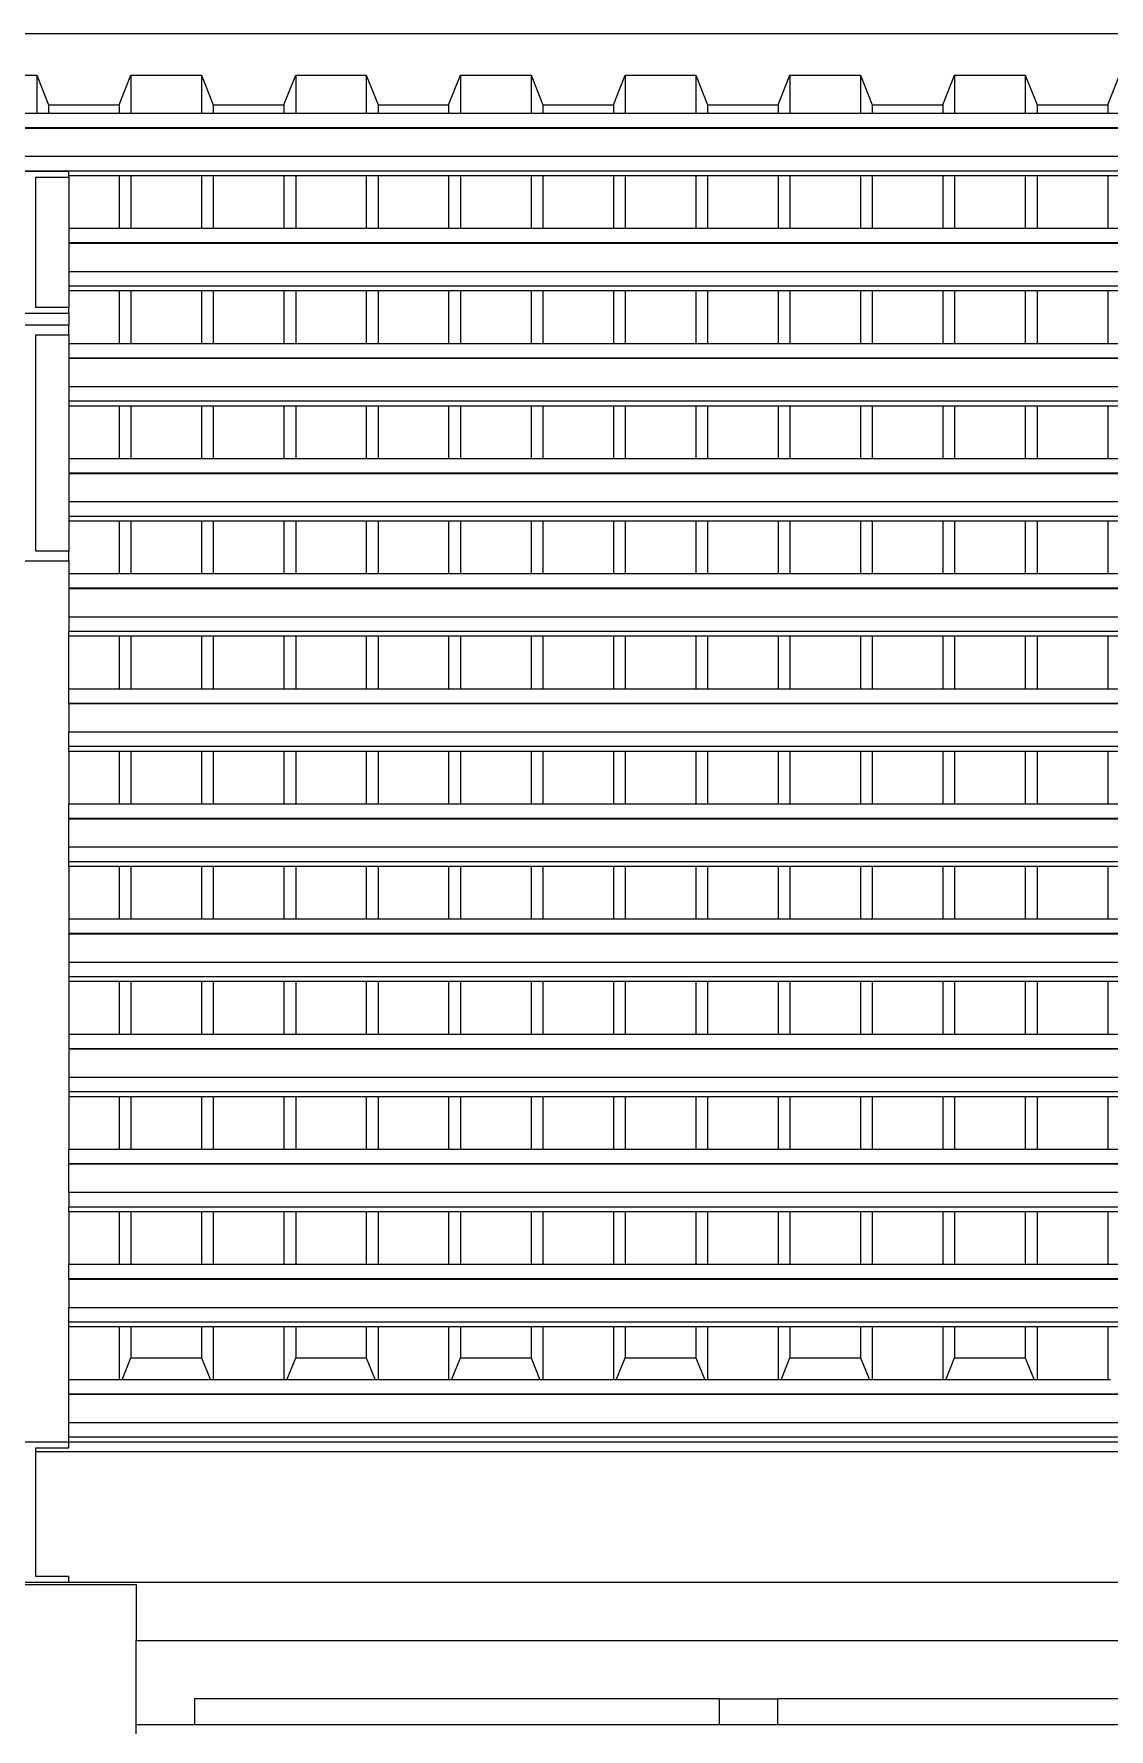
# Model space of a CAD drawing. Extents: x -34 to 34, y -12.8 to 11.9.
# Drawn here: x 7.017 to 8.86, y 9.018 to 11.923 of the extents above; entities that cross this region are included whole.
import ezdxf

# ---------------------------------------------------------------- set-up
doc = ezdxf.new("R2010")
doc.units = 0
doc.layers.get('0').update_dxf_attribs({"linetype": 'CONTINUOUS'})
doc.layers.add('SECTIONCUTEDGES', color=7, linetype='CONTINUOUS')

msp = doc.modelspace()

# ---------------------------------------------------------------- linework, layer by layer
for p, q in [((7.0217, 11.8521), (7.0217, 11.7867)), ((7.1831, 11.8521), (7.1831, 11.7867)), ((7.3041, 11.8521), (7.3041, 11.7867)), ((7.4655, 11.8521), (7.4655, 11.7867)), ((7.5865, 11.8521), (7.5865, 11.7867)), ((7.7479, 11.8521), (7.7479, 11.7867)), ((7.8689, 11.8521), (7.8689, 11.7867)), ((8.0303, 11.8521), (8.0303, 11.7867)), ((8.1513, 11.8521), (8.1513, 11.7867)), ((8.3127, 11.8521), (8.3127, 11.7867)), ((8.4338, 11.8521), (8.4338, 11.7867)), ((8.5951, 11.8521), (8.5951, 11.7867)), ((8.7162, 11.8521), (8.7162, 11.7867)), ((7.0419, 11.8014), (7.0419, 11.7867)), ((7.1629, 11.8014), (7.1629, 11.7867)), ((7.3243, 11.8014), (7.3243, 11.7867)), ((7.4453, 11.8014), (7.4453, 11.7867)), ((7.6067, 11.8014), (7.6067, 11.7867)), ((7.7277, 11.8014), (7.7277, 11.7867)), ((7.8891, 11.8014), (7.8891, 11.7867)), ((8.0101, 11.8014), (8.0101, 11.7867)), ((8.1715, 11.8014), (8.1715, 11.7867)), ((8.2926, 11.8014), (8.2926, 11.7867)), ((8.4539, 11.8014), (8.4539, 11.7867)), ((8.575, 11.8014), (8.575, 11.7867)), ((8.7363, 11.8014), (8.7363, 11.7867)), ((8.8574, 11.8014), (8.8574, 11.7867)), ((7.0217, 11.7867), (6.9007, 11.7867)), ((7.0419, 11.7867), (7.0217, 11.7867)), ((7.1629, 11.7867), (7.0419, 11.7867)), ((7.1831, 11.7867), (7.1629, 11.7867)), ((7.3041, 11.7867), (7.1831, 11.7867)), ((7.3243, 11.7867), (7.3041, 11.7867)), ((7.4453, 11.7867), (7.3243, 11.7867)), ((7.4655, 11.7867), (7.4453, 11.7867)), ((7.5865, 11.7867), (7.4655, 11.7867)), ((7.6067, 11.7867), (7.5865, 11.7867)), ((7.7277, 11.7867), (7.6067, 11.7867)), ((7.7479, 11.7867), (7.7277, 11.7867)), ((7.8689, 11.7867), (7.7479, 11.7867)), ((7.8891, 11.7867), (7.8689, 11.7867)), ((8.0101, 11.7867), (7.8891, 11.7867)), ((8.0303, 11.7867), (8.0101, 11.7867)), ((8.1513, 11.7867), (8.0303, 11.7867)), ((8.1715, 11.7867), (8.1513, 11.7867)), ((8.2926, 11.7867), (8.1715, 11.7867)), ((8.3127, 11.7867), (8.2926, 11.7867)), ((8.4338, 11.7867), (8.3127, 11.7867)), ((8.4539, 11.7867), (8.4338, 11.7867)), ((8.575, 11.7867), (8.4539, 11.7867)), ((8.5951, 11.7867), (8.575, 11.7867)), ((8.7162, 11.7867), (8.5951, 11.7867)), ((8.7363, 11.7867), (8.7162, 11.7867)), ((8.8574, 11.7867), (8.7363, 11.7867)), ((8.8776, 11.7867), (8.8574, 11.7867)), ((21.0213, 11.762), (3.3268, 11.762)), ((21.0213, 11.7612), (3.3268, 11.7612)), ((21.0213, 11.7127), (3.3268, 11.7127)), ((18.2068, 11.688), (3.3268, 11.688)), ((7.1629, 11.6798), (7.0768, 11.6798)), ((7.1629, 11.6798), (7.1629, 11.5894)), ((7.1831, 11.6798), (7.1629, 11.6798)), ((7.1831, 11.6798), (7.1831, 11.5894)), ((7.3041, 11.6798), (7.1831, 11.6798)), ((7.3041, 11.6798), (7.3041, 11.5894)), ((7.3243, 11.6798), (7.3041, 11.6798)), ((7.3243, 11.6798), (7.3243, 11.5894)), ((7.4453, 11.6798), (7.3243, 11.6798)), ((7.4453, 11.6798), (7.4453, 11.5894)), ((7.4655, 11.6798), (7.4453, 11.6798)), ((7.4655, 11.6798), (7.4655, 11.5894)), ((7.5865, 11.6798), (7.4655, 11.6798)), ((7.5865, 11.6798), (7.5865, 11.5894)), ((7.6067, 11.6798), (7.5865, 11.6798)), ((7.6067, 11.6798), (7.6067, 11.5894)), ((7.7277, 11.6798), (7.6067, 11.6798)), ((7.7277, 11.6798), (7.7277, 11.5894)), ((7.7479, 11.6798), (7.7277, 11.6798)), ((7.7479, 11.6798), (7.7479, 11.5894)), ((7.8689, 11.6798), (7.7479, 11.6798)), ((7.8689, 11.6798), (7.8689, 11.5894)), ((7.8891, 11.6798), (7.8689, 11.6798)), ((7.8891, 11.6798), (7.8891, 11.5894)), ((8.0101, 11.6798), (7.8891, 11.6798)), ((8.0101, 11.6798), (8.0101, 11.5894)), ((8.0303, 11.6798), (8.0101, 11.6798)), ((8.0303, 11.6798), (8.0303, 11.5894)), ((8.1513, 11.6798), (8.0303, 11.6798)), ((8.1513, 11.6798), (8.1513, 11.5894)), ((8.1715, 11.6798), (8.1513, 11.6798)), ((8.1715, 11.6798), (8.1715, 11.5894)), ((8.2926, 11.6798), (8.1715, 11.6798)), ((8.2926, 11.6798), (8.2926, 11.5894)), ((8.3127, 11.6798), (8.2926, 11.6798)), ((8.3127, 11.6798), (8.3127, 11.5894)), ((8.4338, 11.6798), (8.3127, 11.6798)), ((8.4338, 11.6798), (8.4338, 11.5894)), ((8.4539, 11.6798), (8.4338, 11.6798)), ((8.4539, 11.6798), (8.4539, 11.5894)), ((8.575, 11.6798), (8.4539, 11.6798)), ((8.575, 11.6798), (8.575, 11.5894)), ((8.5951, 11.6798), (8.575, 11.6798)), ((8.5951, 11.6798), (8.5951, 11.5894)), ((8.7162, 11.6798), (8.5951, 11.6798)), ((8.7162, 11.6798), (8.7162, 11.5894)), ((8.7363, 11.6798), (8.7162, 11.6798)), ((8.7363, 11.6798), (8.7363, 11.5894)), ((8.8574, 11.6798), (8.7363, 11.6798)), ((8.8574, 11.6798), (8.8574, 11.5894)), ((8.8776, 11.6798), (8.8574, 11.6798)), ((7.0768, 11.6776), (7.0768, 11.5894)), ((7.0768, 11.5894), (7.0768, 11.5647)), ((7.1629, 11.5894), (7.0768, 11.5894)), ((10.7068, 11.5647), (7.0768, 11.5647)), ((7.0768, 11.5647), (7.0768, 11.5639)), ((10.7068, 11.5639), (7.0768, 11.5639)), ((7.0768, 11.5639), (7.0768, 11.5154)), ((7.1831, 11.5894), (7.1629, 11.5894)), ((7.3041, 11.5894), (7.1831, 11.5894)), ((7.3243, 11.5894), (7.3041, 11.5894)), ((7.4453, 11.5894), (7.3243, 11.5894)), ((7.4655, 11.5894), (7.4453, 11.5894)), ((7.5865, 11.5894), (7.4655, 11.5894)), ((7.6067, 11.5894), (7.5865, 11.5894)), ((7.7277, 11.5894), (7.6067, 11.5894)), ((7.7479, 11.5894), (7.7277, 11.5894)), ((7.8689, 11.5894), (7.7479, 11.5894)), ((7.8891, 11.5894), (7.8689, 11.5894)), ((8.0101, 11.5894), (7.8891, 11.5894)), ((8.0303, 11.5894), (8.0101, 11.5894)), ((8.1513, 11.5894), (8.0303, 11.5894)), ((8.1715, 11.5894), (8.1513, 11.5894)), ((8.2926, 11.5894), (8.1715, 11.5894)), ((8.3127, 11.5894), (8.2926, 11.5894)), ((8.4338, 11.5894), (8.3127, 11.5894)), ((8.4539, 11.5894), (8.4338, 11.5894)), ((8.575, 11.5894), (8.4539, 11.5894)), ((8.5951, 11.5894), (8.575, 11.5894)), ((8.7162, 11.5894), (8.5951, 11.5894)), ((8.7363, 11.5894), (8.7162, 11.5894)), ((8.8574, 11.5894), (8.7363, 11.5894)), ((8.8776, 11.5894), (8.8574, 11.5894)), ((10.7068, 11.5154), (7.0768, 11.5154)), ((7.0768, 11.5154), (7.0768, 11.4907)), ((10.7068, 11.4907), (7.0768, 11.4907)), ((7.0768, 11.4907), (7.0768, 11.4825)), ((7.0768, 11.4825), (7.0768, 11.4542)), ((7.1629, 11.4825), (7.0768, 11.4825)), ((7.1629, 11.4825), (7.1629, 11.3921)), ((7.1831, 11.4825), (7.1629, 11.4825)), ((7.1831, 11.4825), (7.1831, 11.3921)), ((7.3041, 11.4825), (7.1831, 11.4825)), ((7.3041, 11.4825), (7.3041, 11.3921)), ((7.3243, 11.4825), (7.3041, 11.4825)), ((7.3243, 11.4825), (7.3243, 11.3921)), ((7.4453, 11.4825), (7.3243, 11.4825)), ((7.4453, 11.4825), (7.4453, 11.3921)), ((7.4655, 11.4825), (7.4453, 11.4825)), ((7.4655, 11.4825), (7.4655, 11.3921)), ((7.5865, 11.4825), (7.4655, 11.4825)), ((7.5865, 11.4825), (7.5865, 11.3921)), ((7.6067, 11.4825), (7.5865, 11.4825)), ((7.6067, 11.4825), (7.6067, 11.3921)), ((7.7277, 11.4825), (7.6067, 11.4825)), ((7.7277, 11.4825), (7.7277, 11.3921)), ((7.7479, 11.4825), (7.7277, 11.4825)), ((7.7479, 11.4825), (7.7479, 11.3921)), ((7.8689, 11.4825), (7.7479, 11.4825)), ((7.8689, 11.4825), (7.8689, 11.3921)), ((7.8891, 11.4825), (7.8689, 11.4825)), ((7.8891, 11.4825), (7.8891, 11.3921)), ((8.0101, 11.4825), (7.8891, 11.4825)), ((8.0101, 11.4825), (8.0101, 11.3921)), ((8.0303, 11.4825), (8.0101, 11.4825)), ((8.0303, 11.4825), (8.0303, 11.3921)), ((8.1513, 11.4825), (8.0303, 11.4825)), ((8.1513, 11.4825), (8.1513, 11.3921)), ((8.1715, 11.4825), (8.1513, 11.4825)), ((8.1715, 11.4825), (8.1715, 11.3921)), ((8.2926, 11.4825), (8.1715, 11.4825)), ((8.2926, 11.4825), (8.2926, 11.3921)), ((8.3127, 11.4825), (8.2926, 11.4825)), ((8.3127, 11.4825), (8.3127, 11.3921)), ((8.4338, 11.4825), (8.3127, 11.4825)), ((8.4338, 11.4825), (8.4338, 11.3921)), ((8.4539, 11.4825), (8.4338, 11.4825)), ((8.4539, 11.4825), (8.4539, 11.3921)), ((8.575, 11.4825), (8.4539, 11.4825)), ((8.575, 11.4825), (8.575, 11.3921)), ((8.5951, 11.4825), (8.575, 11.4825)), ((8.5951, 11.4825), (8.5951, 11.3921)), ((8.7162, 11.4825), (8.5951, 11.4825)), ((8.7162, 11.4825), (8.7162, 11.3921)), ((8.7363, 11.4825), (8.7162, 11.4825)), ((8.7363, 11.4825), (8.7363, 11.3921)), ((8.8574, 11.4825), (8.7363, 11.4825)), ((8.8574, 11.4825), (8.8574, 11.3921)), ((8.8776, 11.4825), (8.8574, 11.4825)), ((7.0768, 11.4442), (7.0768, 11.4238)), ((7.0768, 11.4073), (7.0768, 11.3921)), ((7.0768, 11.3921), (7.0768, 11.3674)), ((7.1629, 11.3921), (7.0768, 11.3921)), ((7.1831, 11.3921), (7.1629, 11.3921)), ((7.3041, 11.3921), (7.1831, 11.3921)), ((7.3243, 11.3921), (7.3041, 11.3921)), ((7.4453, 11.3921), (7.3243, 11.3921)), ((7.4655, 11.3921), (7.4453, 11.3921)), ((7.5865, 11.3921), (7.4655, 11.3921)), ((7.6067, 11.3921), (7.5865, 11.3921)), ((7.7277, 11.3921), (7.6067, 11.3921)), ((7.7479, 11.3921), (7.7277, 11.3921)), ((7.8689, 11.3921), (7.7479, 11.3921)), ((7.8891, 11.3921), (7.8689, 11.3921)), ((8.0101, 11.3921), (7.8891, 11.3921)), ((8.0303, 11.3921), (8.0101, 11.3921)), ((8.1513, 11.3921), (8.0303, 11.3921)), ((8.1715, 11.3921), (8.1513, 11.3921)), ((8.2926, 11.3921), (8.1715, 11.3921)), ((8.3127, 11.3921), (8.2926, 11.3921)), ((8.4338, 11.3921), (8.3127, 11.3921)), ((8.4539, 11.3921), (8.4338, 11.3921)), ((8.575, 11.3921), (8.4539, 11.3921)), ((8.5951, 11.3921), (8.575, 11.3921)), ((8.7162, 11.3921), (8.5951, 11.3921)), ((8.7363, 11.3921), (8.7162, 11.3921)), ((8.8574, 11.3921), (8.7363, 11.3921)), ((8.8776, 11.3921), (8.8574, 11.3921)), ((10.7068, 11.3674), (7.0768, 11.3674)), ((7.0768, 11.3674), (7.0768, 11.3666)), ((10.7068, 11.3666), (7.0768, 11.3666)), ((7.0768, 11.3666), (7.0768, 11.3181)), ((10.7068, 11.3181), (7.0768, 11.3181)), ((7.0768, 11.3181), (7.0768, 11.2935)), ((10.7068, 11.2935), (7.0768, 11.2935)), ((7.0768, 11.2935), (7.0768, 11.2852)), ((7.1629, 11.2852), (7.0768, 11.2852)), ((7.0768, 11.2852), (7.0768, 11.1948)), ((7.1629, 11.2852), (7.1629, 11.1948)), ((7.1831, 11.2852), (7.1629, 11.2852)), ((7.1831, 11.2852), (7.1831, 11.1948)), ((7.3041, 11.2852), (7.1831, 11.2852)), ((7.3041, 11.2852), (7.3041, 11.1948)), ((7.3243, 11.2852), (7.3041, 11.2852)), ((7.3243, 11.2852), (7.3243, 11.1948)), ((7.4453, 11.2852), (7.3243, 11.2852)), ((7.4453, 11.2852), (7.4453, 11.1948)), ((7.4655, 11.2852), (7.4453, 11.2852)), ((7.4655, 11.2852), (7.4655, 11.1948)), ((7.5865, 11.2852), (7.4655, 11.2852)), ((7.5865, 11.2852), (7.5865, 11.1948)), ((7.6067, 11.2852), (7.5865, 11.2852)), ((7.6067, 11.2852), (7.6067, 11.1948)), ((7.7277, 11.2852), (7.6067, 11.2852)), ((7.7277, 11.2852), (7.7277, 11.1948)), ((7.7479, 11.2852), (7.7277, 11.2852)), ((7.7479, 11.2852), (7.7479, 11.1948)), ((7.8689, 11.2852), (7.7479, 11.2852)), ((7.8689, 11.2852), (7.8689, 11.1948)), ((7.8891, 11.2852), (7.8689, 11.2852)), ((7.8891, 11.2852), (7.8891, 11.1948)), ((8.0101, 11.2852), (7.8891, 11.2852)), ((8.0101, 11.2852), (8.0101, 11.1948)), ((8.0303, 11.2852), (8.0101, 11.2852)), ((8.0303, 11.2852), (8.0303, 11.1948)), ((8.1513, 11.2852), (8.0303, 11.2852)), ((8.1513, 11.2852), (8.1513, 11.1948)), ((8.1715, 11.2852), (8.1513, 11.2852)), ((8.1715, 11.2852), (8.1715, 11.1948)), ((8.2926, 11.2852), (8.1715, 11.2852)), ((8.2926, 11.2852), (8.2926, 11.1948)), ((8.3127, 11.2852), (8.2926, 11.2852)), ((8.3127, 11.2852), (8.3127, 11.1948)), ((8.4338, 11.2852), (8.3127, 11.2852)), ((8.4338, 11.2852), (8.4338, 11.1948)), ((8.4539, 11.2852), (8.4338, 11.2852)), ((8.4539, 11.2852), (8.4539, 11.1948)), ((8.575, 11.2852), (8.4539, 11.2852)), ((8.575, 11.2852), (8.575, 11.1948)), ((8.5951, 11.2852), (8.575, 11.2852)), ((8.5951, 11.2852), (8.5951, 11.1948)), ((8.7162, 11.2852), (8.5951, 11.2852)), ((8.7162, 11.2852), (8.7162, 11.1948)), ((8.7363, 11.2852), (8.7162, 11.2852)), ((8.7363, 11.2852), (8.7363, 11.1948)), ((8.8574, 11.2852), (8.7363, 11.2852)), ((8.8574, 11.2852), (8.8574, 11.1948)), ((8.8776, 11.2852), (8.8574, 11.2852)), ((7.1629, 11.1948), (7.0768, 11.1948)), ((7.0768, 11.1948), (7.0768, 11.1702)), ((7.1831, 11.1948), (7.1629, 11.1948)), ((7.3041, 11.1948), (7.1831, 11.1948)), ((7.3243, 11.1948), (7.3041, 11.1948)), ((7.4453, 11.1948), (7.3243, 11.1948)), ((7.4655, 11.1948), (7.4453, 11.1948)), ((7.5865, 11.1948), (7.4655, 11.1948)), ((7.6067, 11.1948), (7.5865, 11.1948)), ((7.7277, 11.1948), (7.6067, 11.1948)), ((7.7479, 11.1948), (7.7277, 11.1948)), ((7.8689, 11.1948), (7.7479, 11.1948)), ((7.8891, 11.1948), (7.8689, 11.1948)), ((8.0101, 11.1948), (7.8891, 11.1948)), ((8.0303, 11.1948), (8.0101, 11.1948)), ((8.1513, 11.1948), (8.0303, 11.1948)), ((8.1715, 11.1948), (8.1513, 11.1948)), ((8.2926, 11.1948), (8.1715, 11.1948)), ((8.3127, 11.1948), (8.2926, 11.1948)), ((8.4338, 11.1948), (8.3127, 11.1948)), ((8.4539, 11.1948), (8.4338, 11.1948)), ((8.575, 11.1948), (8.4539, 11.1948)), ((8.5951, 11.1948), (8.575, 11.1948)), ((8.7162, 11.1948), (8.5951, 11.1948)), ((8.7363, 11.1948), (8.7162, 11.1948)), ((8.8574, 11.1948), (8.7363, 11.1948)), ((8.8776, 11.1948), (8.8574, 11.1948)), ((10.7068, 11.1702), (7.0768, 11.1702)), ((7.0768, 11.1702), (7.0768, 11.1693)), ((10.7068, 11.1693), (7.0768, 11.1693)), ((7.0768, 11.1693), (7.0768, 11.1208)), ((10.7068, 11.1208), (7.0768, 11.1208)), ((7.0768, 11.1208), (7.0768, 11.0962)), ((10.7068, 11.0962), (7.0768, 11.0962)), ((7.0768, 11.0962), (7.0768, 11.088)), ((7.0768, 11.088), (7.0768, 11.0365)), ((7.1629, 11.088), (7.0768, 11.088)), ((7.1629, 11.088), (7.1629, 10.9975)), ((7.1831, 11.088), (7.1629, 11.088)), ((7.1831, 11.088), (7.1831, 10.9975)), ((7.3041, 11.088), (7.1831, 11.088)), ((7.3041, 11.088), (7.3041, 10.9975)), ((7.3243, 11.088), (7.3041, 11.088)), ((7.3243, 11.088), (7.3243, 10.9975)), ((7.4453, 11.088), (7.3243, 11.088)), ((7.4453, 11.088), (7.4453, 10.9975)), ((7.4655, 11.088), (7.4453, 11.088)), ((7.4655, 11.088), (7.4655, 10.9975)), ((7.5865, 11.088), (7.4655, 11.088)), ((7.5865, 11.088), (7.5865, 10.9975)), ((7.6067, 11.088), (7.5865, 11.088)), ((7.6067, 11.088), (7.6067, 10.9975)), ((7.7277, 11.088), (7.6067, 11.088)), ((7.7277, 11.088), (7.7277, 10.9975)), ((7.7479, 11.088), (7.7277, 11.088)), ((7.7479, 11.088), (7.7479, 10.9975)), ((7.8689, 11.088), (7.7479, 11.088)), ((7.8689, 11.088), (7.8689, 10.9975)), ((7.8891, 11.088), (7.8689, 11.088)), ((7.8891, 11.088), (7.8891, 10.9975)), ((8.0101, 11.088), (7.8891, 11.088)), ((8.0101, 11.088), (8.0101, 10.9975)), ((8.0303, 11.088), (8.0101, 11.088)), ((8.0303, 11.088), (8.0303, 10.9975)), ((8.1513, 11.088), (8.0303, 11.088)), ((8.1513, 11.088), (8.1513, 10.9975)), ((8.1715, 11.088), (8.1513, 11.088)), ((8.1715, 11.088), (8.1715, 10.9975)), ((8.2926, 11.088), (8.1715, 11.088)), ((8.2926, 11.088), (8.2926, 10.9975)), ((8.3127, 11.088), (8.2926, 11.088)), ((8.3127, 11.088), (8.3127, 10.9975)), ((8.4338, 11.088), (8.3127, 11.088)), ((8.4338, 11.088), (8.4338, 10.9975)), ((8.4539, 11.088), (8.4338, 11.088)), ((8.4539, 11.088), (8.4539, 10.9975)), ((8.575, 11.088), (8.4539, 11.088)), ((8.575, 11.088), (8.575, 10.9975)), ((8.5951, 11.088), (8.575, 11.088)), ((8.5951, 11.088), (8.5951, 10.9975)), ((8.7162, 11.088), (8.5951, 11.088)), ((8.7162, 11.088), (8.7162, 10.9975)), ((8.7363, 11.088), (8.7162, 11.088)), ((8.7363, 11.088), (8.7363, 10.9975)), ((8.8574, 11.088), (8.7363, 11.088)), ((8.8574, 11.088), (8.8574, 10.9975)), ((8.8776, 11.088), (8.8574, 11.088)), ((7.0768, 11.02), (7.0768, 10.9975)), ((7.0768, 10.9975), (7.0768, 10.9729)), ((7.1629, 10.9975), (7.0768, 10.9975)), ((7.1831, 10.9975), (7.1629, 10.9975)), ((7.3041, 10.9975), (7.1831, 10.9975)), ((7.3243, 10.9975), (7.3041, 10.9975)), ((7.4453, 10.9975), (7.3243, 10.9975)), ((7.4655, 10.9975), (7.4453, 10.9975)), ((7.5865, 10.9975), (7.4655, 10.9975)), ((7.6067, 10.9975), (7.5865, 10.9975)), ((7.7277, 10.9975), (7.6067, 10.9975)), ((7.7479, 10.9975), (7.7277, 10.9975)), ((7.8689, 10.9975), (7.7479, 10.9975)), ((7.8891, 10.9975), (7.8689, 10.9975)), ((8.0101, 10.9975), (7.8891, 10.9975)), ((8.0303, 10.9975), (8.0101, 10.9975)), ((8.1513, 10.9975), (8.0303, 10.9975)), ((8.1715, 10.9975), (8.1513, 10.9975)), ((8.2926, 10.9975), (8.1715, 10.9975)), ((8.3127, 10.9975), (8.2926, 10.9975)), ((8.4338, 10.9975), (8.3127, 10.9975)), ((8.4539, 10.9975), (8.4338, 10.9975)), ((8.575, 10.9975), (8.4539, 10.9975)), ((8.5951, 10.9975), (8.575, 10.9975)), ((8.7162, 10.9975), (8.5951, 10.9975)), ((8.7363, 10.9975), (8.7162, 10.9975)), ((8.8574, 10.9975), (8.7363, 10.9975)), ((8.8776, 10.9975), (8.8574, 10.9975)), ((10.7068, 10.9729), (7.0768, 10.9729)), ((7.0768, 10.9729), (7.0768, 10.9721)), ((10.7068, 10.9721), (7.0768, 10.9721)), ((7.0768, 10.9721), (7.0768, 10.9236)), ((10.7068, 10.9236), (7.0768, 10.9236)), ((7.0768, 10.9236), (7.0768, 10.8989)), ((10.7068, 10.8989), (7.0768, 10.8989)), ((7.0768, 10.8907), (7.0768, 10.8989)), ((7.0768, 10.8003), (7.0768, 10.8907)), ((7.1629, 10.8907), (7.0768, 10.8907)), ((7.1629, 10.8907), (7.1629, 10.8003)), ((7.1831, 10.8907), (7.1629, 10.8907)), ((7.1831, 10.8907), (7.1831, 10.8003)), ((7.3041, 10.8907), (7.1831, 10.8907)), ((7.3041, 10.8907), (7.3041, 10.8003)), ((7.3243, 10.8907), (7.3041, 10.8907)), ((7.3243, 10.8907), (7.3243, 10.8003)), ((7.4453, 10.8907), (7.3243, 10.8907)), ((7.4453, 10.8907), (7.4453, 10.8003)), ((7.4655, 10.8907), (7.4453, 10.8907)), ((7.4655, 10.8907), (7.4655, 10.8003)), ((7.5865, 10.8907), (7.4655, 10.8907)), ((7.5865, 10.8907), (7.5865, 10.8003)), ((7.6067, 10.8907), (7.5865, 10.8907)), ((7.6067, 10.8907), (7.6067, 10.8003)), ((7.7277, 10.8907), (7.6067, 10.8907)), ((7.7277, 10.8907), (7.7277, 10.8003)), ((7.7479, 10.8907), (7.7277, 10.8907)), ((7.7479, 10.8907), (7.7479, 10.8003)), ((7.8689, 10.8907), (7.7479, 10.8907)), ((7.8689, 10.8907), (7.8689, 10.8003)), ((7.8891, 10.8907), (7.8689, 10.8907)), ((7.8891, 10.8907), (7.8891, 10.8003)), ((8.0101, 10.8907), (7.8891, 10.8907)), ((8.0101, 10.8907), (8.0101, 10.8003)), ((8.0303, 10.8907), (8.0101, 10.8907)), ((8.0303, 10.8907), (8.0303, 10.8003)), ((8.1513, 10.8907), (8.0303, 10.8907)), ((8.1513, 10.8907), (8.1513, 10.8003)), ((8.1715, 10.8907), (8.1513, 10.8907)), ((8.1715, 10.8907), (8.1715, 10.8003)), ((8.2926, 10.8907), (8.1715, 10.8907)), ((8.2926, 10.8907), (8.2926, 10.8003)), ((8.3127, 10.8907), (8.2926, 10.8907)), ((8.3127, 10.8907), (8.3127, 10.8003)), ((8.4338, 10.8907), (8.3127, 10.8907)), ((8.4338, 10.8907), (8.4338, 10.8003)), ((8.4539, 10.8907), (8.4338, 10.8907)), ((8.4539, 10.8907), (8.4539, 10.8003)), ((8.575, 10.8907), (8.4539, 10.8907)), ((8.575, 10.8907), (8.575, 10.8003)), ((8.5951, 10.8907), (8.575, 10.8907)), ((8.5951, 10.8907), (8.5951, 10.8003)), ((8.7162, 10.8907), (8.5951, 10.8907)), ((8.7162, 10.8907), (8.7162, 10.8003)), ((8.7363, 10.8907), (8.7162, 10.8907)), ((8.7363, 10.8907), (8.7363, 10.8003)), ((8.8574, 10.8907), (8.7363, 10.8907)), ((8.8574, 10.8907), (8.8574, 10.8003)), ((8.8776, 10.8907), (8.8574, 10.8907)), ((7.0768, 10.7756), (7.0768, 10.8003)), ((7.1629, 10.8003), (7.0768, 10.8003)), ((7.1831, 10.8003), (7.1629, 10.8003)), ((7.3041, 10.8003), (7.1831, 10.8003)), ((7.3243, 10.8003), (7.3041, 10.8003)), ((7.4453, 10.8003), (7.3243, 10.8003)), ((7.4655, 10.8003), (7.4453, 10.8003)), ((7.5865, 10.8003), (7.4655, 10.8003)), ((7.6067, 10.8003), (7.5865, 10.8003)), ((7.7277, 10.8003), (7.6067, 10.8003)), ((7.7479, 10.8003), (7.7277, 10.8003)), ((7.8689, 10.8003), (7.7479, 10.8003)), ((7.8891, 10.8003), (7.8689, 10.8003)), ((8.0101, 10.8003), (7.8891, 10.8003)), ((8.0303, 10.8003), (8.0101, 10.8003)), ((8.1513, 10.8003), (8.0303, 10.8003)), ((8.1715, 10.8003), (8.1513, 10.8003)), ((8.2926, 10.8003), (8.1715, 10.8003)), ((8.3127, 10.8003), (8.2926, 10.8003)), ((8.4338, 10.8003), (8.3127, 10.8003)), ((8.4539, 10.8003), (8.4338, 10.8003)), ((8.575, 10.8003), (8.4539, 10.8003)), ((8.5951, 10.8003), (8.575, 10.8003)), ((8.7162, 10.8003), (8.5951, 10.8003)), ((8.7363, 10.8003), (8.7162, 10.8003)), ((8.8574, 10.8003), (8.7363, 10.8003)), ((8.8776, 10.8003), (8.8574, 10.8003)), ((10.7068, 10.7756), (7.0768, 10.7756)), ((7.0768, 10.7748), (7.0768, 10.7756)), ((10.7068, 10.7748), (7.0768, 10.7748)), ((7.0768, 10.7748), (7.0768, 10.7263)), ((10.7068, 10.7263), (7.0768, 10.7263)), ((7.0768, 10.7016), (7.0768, 10.7263)), ((10.7068, 10.7016), (7.0768, 10.7016)), ((7.0768, 10.6934), (7.0768, 10.7016)), ((7.1629, 10.6934), (7.0768, 10.6934)), ((7.0768, 10.6934), (7.0768, 10.603)), ((7.1629, 10.6934), (7.1629, 10.603)), ((7.1831, 10.6934), (7.1629, 10.6934)), ((7.1831, 10.6934), (7.1831, 10.603)), ((7.3041, 10.6934), (7.1831, 10.6934)), ((7.3041, 10.6934), (7.3041, 10.603)), ((7.3243, 10.6934), (7.3041, 10.6934)), ((7.3243, 10.6934), (7.3243, 10.603)), ((7.4453, 10.6934), (7.3243, 10.6934)), ((7.4453, 10.6934), (7.4453, 10.603)), ((7.4655, 10.6934), (7.4453, 10.6934)), ((7.4655, 10.6934), (7.4655, 10.603)), ((7.5865, 10.6934), (7.4655, 10.6934)), ((7.5865, 10.6934), (7.5865, 10.603)), ((7.6067, 10.6934), (7.5865, 10.6934)), ((7.6067, 10.6934), (7.6067, 10.603)), ((7.7277, 10.6934), (7.6067, 10.6934)), ((7.7277, 10.6934), (7.7277, 10.603)), ((7.7479, 10.6934), (7.7277, 10.6934)), ((7.7479, 10.6934), (7.7479, 10.603)), ((7.8689, 10.6934), (7.7479, 10.6934)), ((7.8689, 10.6934), (7.8689, 10.603)), ((7.8891, 10.6934), (7.8689, 10.6934)), ((7.8891, 10.6934), (7.8891, 10.603)), ((8.0101, 10.6934), (7.8891, 10.6934)), ((8.0101, 10.6934), (8.0101, 10.603)), ((8.0303, 10.6934), (8.0101, 10.6934)), ((8.0303, 10.6934), (8.0303, 10.603)), ((8.1513, 10.6934), (8.0303, 10.6934)), ((8.1513, 10.6934), (8.1513, 10.603)), ((8.1715, 10.6934), (8.1513, 10.6934)), ((8.1715, 10.6934), (8.1715, 10.603)), ((8.2926, 10.6934), (8.1715, 10.6934)), ((8.2926, 10.6934), (8.2926, 10.603)), ((8.3127, 10.6934), (8.2926, 10.6934)), ((8.3127, 10.6934), (8.3127, 10.603)), ((8.4338, 10.6934), (8.3127, 10.6934)), ((8.4338, 10.6934), (8.4338, 10.603)), ((8.4539, 10.6934), (8.4338, 10.6934)), ((8.4539, 10.6934), (8.4539, 10.603)), ((8.575, 10.6934), (8.4539, 10.6934)), ((8.575, 10.6934), (8.575, 10.603)), ((8.5951, 10.6934), (8.575, 10.6934)), ((8.5951, 10.6934), (8.5951, 10.603)), ((8.7162, 10.6934), (8.5951, 10.6934)), ((8.7162, 10.6934), (8.7162, 10.603)), ((8.7363, 10.6934), (8.7162, 10.6934)), ((8.7363, 10.6934), (8.7363, 10.603)), ((8.8574, 10.6934), (8.7363, 10.6934)), ((8.8574, 10.6934), (8.8574, 10.603)), ((8.8776, 10.6934), (8.8574, 10.6934)), ((7.0768, 10.5783), (7.0768, 10.603)), ((7.1629, 10.603), (7.0768, 10.603)), ((10.7068, 10.5783), (7.0768, 10.5783)), ((7.0768, 10.5775), (7.0768, 10.5783)), ((10.7068, 10.5775), (7.0768, 10.5775)), ((7.0768, 10.529), (7.0768, 10.5775)), ((7.1831, 10.603), (7.1629, 10.603)), ((7.3041, 10.603), (7.1831, 10.603)), ((7.3243, 10.603), (7.3041, 10.603)), ((7.4453, 10.603), (7.3243, 10.603)), ((7.4655, 10.603), (7.4453, 10.603)), ((7.5865, 10.603), (7.4655, 10.603)), ((7.6067, 10.603), (7.5865, 10.603)), ((7.7277, 10.603), (7.6067, 10.603)), ((7.7479, 10.603), (7.7277, 10.603)), ((7.8689, 10.603), (7.7479, 10.603)), ((7.8891, 10.603), (7.8689, 10.603)), ((8.0101, 10.603), (7.8891, 10.603)), ((8.0303, 10.603), (8.0101, 10.603)), ((8.1513, 10.603), (8.0303, 10.603)), ((8.1715, 10.603), (8.1513, 10.603)), ((8.2926, 10.603), (8.1715, 10.603)), ((8.3127, 10.603), (8.2926, 10.603)), ((8.4338, 10.603), (8.3127, 10.603)), ((8.4539, 10.603), (8.4338, 10.603)), ((8.575, 10.603), (8.4539, 10.603)), ((8.5951, 10.603), (8.575, 10.603)), ((8.7162, 10.603), (8.5951, 10.603)), ((8.7363, 10.603), (8.7162, 10.603)), ((8.8574, 10.603), (8.7363, 10.603)), ((8.8776, 10.603), (8.8574, 10.603)), ((10.7068, 10.529), (7.0768, 10.529)), ((7.0768, 10.5043), (7.0768, 10.529)), ((10.7068, 10.5043), (7.0768, 10.5043)), ((7.0768, 10.4961), (7.0768, 10.5043)), ((7.1629, 10.4961), (7.0768, 10.4961)), ((7.0768, 10.4961), (7.0768, 10.4057)), ((7.1629, 10.4961), (7.1629, 10.4057)), ((7.1831, 10.4961), (7.1629, 10.4961)), ((7.1831, 10.4961), (7.1831, 10.4057)), ((7.3041, 10.4961), (7.1831, 10.4961)), ((7.3041, 10.4961), (7.3041, 10.4057)), ((7.3243, 10.4961), (7.3041, 10.4961)), ((7.3243, 10.4961), (7.3243, 10.4057)), ((7.4453, 10.4961), (7.3243, 10.4961)), ((7.4453, 10.4961), (7.4453, 10.4057)), ((7.4655, 10.4961), (7.4453, 10.4961)), ((7.4655, 10.4961), (7.4655, 10.4057)), ((7.5865, 10.4961), (7.4655, 10.4961)), ((7.5865, 10.4961), (7.5865, 10.4057)), ((7.6067, 10.4961), (7.5865, 10.4961)), ((7.6067, 10.4961), (7.6067, 10.4057)), ((7.7277, 10.4961), (7.6067, 10.4961)), ((7.7277, 10.4961), (7.7277, 10.4057)), ((7.7479, 10.4961), (7.7277, 10.4961)), ((7.7479, 10.4961), (7.7479, 10.4057)), ((7.8689, 10.4961), (7.7479, 10.4961)), ((7.8689, 10.4961), (7.8689, 10.4057)), ((7.8891, 10.4961), (7.8689, 10.4961)), ((7.8891, 10.4961), (7.8891, 10.4057)), ((8.0101, 10.4961), (7.8891, 10.4961)), ((8.0101, 10.4961), (8.0101, 10.4057)), ((8.0303, 10.4961), (8.0101, 10.4961)), ((8.0303, 10.4961), (8.0303, 10.4057)), ((8.1513, 10.4961), (8.0303, 10.4961)), ((8.1513, 10.4961), (8.1513, 10.4057)), ((8.1715, 10.4961), (8.1513, 10.4961)), ((8.1715, 10.4961), (8.1715, 10.4057)), ((8.2926, 10.4961), (8.1715, 10.4961)), ((8.2926, 10.4961), (8.2926, 10.4057)), ((8.3127, 10.4961), (8.2926, 10.4961)), ((8.3127, 10.4961), (8.3127, 10.4057)), ((8.4338, 10.4961), (8.3127, 10.4961)), ((8.4338, 10.4961), (8.4338, 10.4057)), ((8.4539, 10.4961), (8.4338, 10.4961)), ((8.4539, 10.4961), (8.4539, 10.4057)), ((8.575, 10.4961), (8.4539, 10.4961)), ((8.575, 10.4961), (8.575, 10.4057)), ((8.5951, 10.4961), (8.575, 10.4961)), ((8.5951, 10.4961), (8.5951, 10.4057)), ((8.7162, 10.4961), (8.5951, 10.4961)), ((8.7162, 10.4961), (8.7162, 10.4057)), ((8.7363, 10.4961), (8.7162, 10.4961)), ((8.7363, 10.4961), (8.7363, 10.4057)), ((8.8574, 10.4961), (8.7363, 10.4961)), ((8.8574, 10.4961), (8.8574, 10.4057)), ((8.8776, 10.4961), (8.8574, 10.4961)), ((7.1629, 10.4057), (7.0768, 10.4057)), ((7.0768, 10.4057), (7.0768, 10.381)), ((7.1831, 10.4057), (7.1629, 10.4057)), ((7.3041, 10.4057), (7.1831, 10.4057)), ((7.3243, 10.4057), (7.3041, 10.4057)), ((7.4453, 10.4057), (7.3243, 10.4057)), ((7.4655, 10.4057), (7.4453, 10.4057)), ((7.5865, 10.4057), (7.4655, 10.4057)), ((7.6067, 10.4057), (7.5865, 10.4057)), ((7.7277, 10.4057), (7.6067, 10.4057)), ((7.7479, 10.4057), (7.7277, 10.4057)), ((7.8689, 10.4057), (7.7479, 10.4057)), ((7.8891, 10.4057), (7.8689, 10.4057)), ((8.0101, 10.4057), (7.8891, 10.4057)), ((8.0303, 10.4057), (8.0101, 10.4057)), ((8.1513, 10.4057), (8.0303, 10.4057)), ((8.1715, 10.4057), (8.1513, 10.4057)), ((8.2926, 10.4057), (8.1715, 10.4057)), ((8.3127, 10.4057), (8.2926, 10.4057)), ((8.4338, 10.4057), (8.3127, 10.4057)), ((8.4539, 10.4057), (8.4338, 10.4057)), ((8.575, 10.4057), (8.4539, 10.4057)), ((8.5951, 10.4057), (8.575, 10.4057)), ((8.7162, 10.4057), (8.5951, 10.4057)), ((8.7363, 10.4057), (8.7162, 10.4057)), ((8.8574, 10.4057), (8.7363, 10.4057)), ((8.8776, 10.4057), (8.8574, 10.4057)), ((10.7068, 10.381), (7.0768, 10.381)), ((7.0768, 10.3802), (7.0768, 10.381)), ((10.7068, 10.3802), (7.0768, 10.3802)), ((7.0768, 10.3802), (7.0768, 10.3317)), ((10.7068, 10.3317), (7.0768, 10.3317)), ((7.0768, 10.3317), (7.0768, 10.3071)), ((10.7068, 10.3071), (7.0768, 10.3071)), ((7.0768, 10.3071), (7.0768, 10.2988)), ((7.1629, 10.2988), (7.0768, 10.2988)), ((7.0768, 10.2988), (7.0768, 10.2084)), ((7.1629, 10.2988), (7.1629, 10.2084)), ((7.1831, 10.2988), (7.1629, 10.2988)), ((7.1831, 10.2988), (7.1831, 10.2084)), ((7.3041, 10.2988), (7.1831, 10.2988)), ((7.3041, 10.2988), (7.3041, 10.2084)), ((7.3243, 10.2988), (7.3041, 10.2988)), ((7.3243, 10.2988), (7.3243, 10.2084)), ((7.4453, 10.2988), (7.3243, 10.2988)), ((7.4453, 10.2988), (7.4453, 10.2084)), ((7.4655, 10.2988), (7.4453, 10.2988)), ((7.4655, 10.2988), (7.4655, 10.2084)), ((7.5865, 10.2988), (7.4655, 10.2988)), ((7.5865, 10.2988), (7.5865, 10.2084)), ((7.6067, 10.2988), (7.5865, 10.2988)), ((7.6067, 10.2988), (7.6067, 10.2084)), ((7.7277, 10.2988), (7.6067, 10.2988)), ((7.7277, 10.2988), (7.7277, 10.2084)), ((7.7479, 10.2988), (7.7277, 10.2988)), ((7.7479, 10.2988), (7.7479, 10.2084)), ((7.8689, 10.2988), (7.7479, 10.2988)), ((7.8689, 10.2988), (7.8689, 10.2084)), ((7.8891, 10.2988), (7.8689, 10.2988)), ((7.8891, 10.2988), (7.8891, 10.2084)), ((8.0101, 10.2988), (7.8891, 10.2988)), ((8.0101, 10.2988), (8.0101, 10.2084)), ((8.0303, 10.2988), (8.0101, 10.2988)), ((8.0303, 10.2988), (8.0303, 10.2084)), ((8.1513, 10.2988), (8.0303, 10.2988)), ((8.1513, 10.2988), (8.1513, 10.2084)), ((8.1715, 10.2988), (8.1513, 10.2988)), ((8.1715, 10.2988), (8.1715, 10.2084)), ((8.2926, 10.2988), (8.1715, 10.2988)), ((8.2926, 10.2988), (8.2926, 10.2084)), ((8.3127, 10.2988), (8.2926, 10.2988)), ((8.3127, 10.2988), (8.3127, 10.2084)), ((8.4338, 10.2988), (8.3127, 10.2988)), ((8.4338, 10.2988), (8.4338, 10.2084)), ((8.4539, 10.2988), (8.4338, 10.2988)), ((8.4539, 10.2988), (8.4539, 10.2084)), ((8.575, 10.2988), (8.4539, 10.2988)), ((8.575, 10.2988), (8.575, 10.2084)), ((8.5951, 10.2988), (8.575, 10.2988)), ((8.5951, 10.2988), (8.5951, 10.2084)), ((8.7162, 10.2988), (8.5951, 10.2988)), ((8.7162, 10.2988), (8.7162, 10.2084)), ((8.7363, 10.2988), (8.7162, 10.2988)), ((8.7363, 10.2988), (8.7363, 10.2084)), ((8.8574, 10.2988), (8.7363, 10.2988)), ((8.8574, 10.2988), (8.8574, 10.2084)), ((8.8776, 10.2988), (8.8574, 10.2988)), ((7.1629, 10.2084), (7.0768, 10.2084)), ((7.0768, 10.2084), (7.0768, 10.1838)), ((7.1831, 10.2084), (7.1629, 10.2084)), ((7.3041, 10.2084), (7.1831, 10.2084)), ((7.3243, 10.2084), (7.3041, 10.2084)), ((7.4453, 10.2084), (7.3243, 10.2084)), ((7.4655, 10.2084), (7.4453, 10.2084)), ((7.5865, 10.2084), (7.4655, 10.2084)), ((7.6067, 10.2084), (7.5865, 10.2084)), ((7.7277, 10.2084), (7.6067, 10.2084)), ((7.7479, 10.2084), (7.7277, 10.2084)), ((7.8689, 10.2084), (7.7479, 10.2084)), ((7.8891, 10.2084), (7.8689, 10.2084)), ((8.0101, 10.2084), (7.8891, 10.2084)), ((8.0303, 10.2084), (8.0101, 10.2084)), ((8.1513, 10.2084), (8.0303, 10.2084)), ((8.1715, 10.2084), (8.1513, 10.2084)), ((8.2926, 10.2084), (8.1715, 10.2084)), ((8.3127, 10.2084), (8.2926, 10.2084)), ((8.4338, 10.2084), (8.3127, 10.2084)), ((8.4539, 10.2084), (8.4338, 10.2084)), ((8.575, 10.2084), (8.4539, 10.2084)), ((8.5951, 10.2084), (8.575, 10.2084)), ((8.7162, 10.2084), (8.5951, 10.2084)), ((8.7363, 10.2084), (8.7162, 10.2084)), ((8.8574, 10.2084), (8.7363, 10.2084)), ((8.8776, 10.2084), (8.8574, 10.2084)), ((10.7068, 10.1838), (7.0768, 10.1838)), ((7.0768, 10.1838), (7.0768, 10.1829)), ((10.7068, 10.1829), (7.0768, 10.1829)), ((7.0768, 10.1829), (7.0768, 10.1344)), ((10.7068, 10.1344), (7.0768, 10.1344)), ((7.0768, 10.1344), (7.0768, 10.1098)), ((10.7068, 10.1098), (7.0768, 10.1098)), ((7.0768, 10.1098), (7.0768, 10.1016)), ((7.1629, 10.1016), (7.0768, 10.1016)), ((7.0768, 10.1016), (7.0768, 10.0112)), ((7.1629, 10.1016), (7.1629, 10.0112)), ((7.1831, 10.1016), (7.1629, 10.1016)), ((7.1831, 10.1016), (7.1831, 10.0112)), ((7.3041, 10.1016), (7.1831, 10.1016)), ((7.3041, 10.1016), (7.3041, 10.0112)), ((7.3243, 10.1016), (7.3041, 10.1016)), ((7.3243, 10.1016), (7.3243, 10.0112)), ((7.4453, 10.1016), (7.3243, 10.1016)), ((7.4453, 10.1016), (7.4453, 10.0112)), ((7.4655, 10.1016), (7.4453, 10.1016)), ((7.4655, 10.1016), (7.4655, 10.0112)), ((7.5865, 10.1016), (7.4655, 10.1016)), ((7.5865, 10.1016), (7.5865, 10.0112)), ((7.6067, 10.1016), (7.5865, 10.1016)), ((7.6067, 10.1016), (7.6067, 10.0112)), ((7.7277, 10.1016), (7.6067, 10.1016)), ((7.7277, 10.1016), (7.7277, 10.0112)), ((7.7479, 10.1016), (7.7277, 10.1016)), ((7.7479, 10.1016), (7.7479, 10.0112)), ((7.8689, 10.1016), (7.7479, 10.1016)), ((7.8689, 10.1016), (7.8689, 10.0112)), ((7.8891, 10.1016), (7.8689, 10.1016)), ((7.8891, 10.1016), (7.8891, 10.0112)), ((8.0101, 10.1016), (7.8891, 10.1016)), ((8.0101, 10.1016), (8.0101, 10.0112)), ((8.0303, 10.1016), (8.0101, 10.1016)), ((8.0303, 10.1016), (8.0303, 10.0112)), ((8.1513, 10.1016), (8.0303, 10.1016)), ((8.1513, 10.1016), (8.1513, 10.0112)), ((8.1715, 10.1016), (8.1513, 10.1016)), ((8.1715, 10.1016), (8.1715, 10.0112)), ((8.2926, 10.1016), (8.1715, 10.1016)), ((8.2926, 10.1016), (8.2926, 10.0112)), ((8.3127, 10.1016), (8.2926, 10.1016)), ((8.3127, 10.1016), (8.3127, 10.0112)), ((8.4338, 10.1016), (8.3127, 10.1016)), ((8.4338, 10.1016), (8.4338, 10.0112)), ((8.4539, 10.1016), (8.4338, 10.1016)), ((8.4539, 10.1016), (8.4539, 10.0112)), ((8.575, 10.1016), (8.4539, 10.1016)), ((8.575, 10.1016), (8.575, 10.0112)), ((8.5951, 10.1016), (8.575, 10.1016)), ((8.5951, 10.1016), (8.5951, 10.0112)), ((8.7162, 10.1016), (8.5951, 10.1016)), ((8.7162, 10.1016), (8.7162, 10.0112)), ((8.7363, 10.1016), (8.7162, 10.1016)), ((8.7363, 10.1016), (8.7363, 10.0112)), ((8.8574, 10.1016), (8.7363, 10.1016)), ((8.8574, 10.1016), (8.8574, 10.0112)), ((8.8776, 10.1016), (8.8574, 10.1016)), ((7.1629, 10.0112), (7.0768, 10.0112)), ((7.0768, 9.9865), (7.0768, 10.0112)), ((7.1831, 10.0112), (7.1629, 10.0112)), ((7.3041, 10.0112), (7.1831, 10.0112)), ((7.3243, 10.0112), (7.3041, 10.0112)), ((7.4453, 10.0112), (7.3243, 10.0112)), ((7.4655, 10.0112), (7.4453, 10.0112)), ((7.5865, 10.0112), (7.4655, 10.0112)), ((7.6067, 10.0112), (7.5865, 10.0112)), ((7.7277, 10.0112), (7.6067, 10.0112)), ((7.7479, 10.0112), (7.7277, 10.0112)), ((7.8689, 10.0112), (7.7479, 10.0112)), ((7.8891, 10.0112), (7.8689, 10.0112)), ((8.0101, 10.0112), (7.8891, 10.0112)), ((8.0303, 10.0112), (8.0101, 10.0112)), ((8.1513, 10.0112), (8.0303, 10.0112)), ((8.1715, 10.0112), (8.1513, 10.0112)), ((8.2926, 10.0112), (8.1715, 10.0112)), ((8.3127, 10.0112), (8.2926, 10.0112)), ((8.4338, 10.0112), (8.3127, 10.0112)), ((8.4539, 10.0112), (8.4338, 10.0112)), ((8.575, 10.0112), (8.4539, 10.0112)), ((8.5951, 10.0112), (8.575, 10.0112)), ((8.7162, 10.0112), (8.5951, 10.0112)), ((8.7363, 10.0112), (8.7162, 10.0112)), ((8.8574, 10.0112), (8.7363, 10.0112)), ((8.8776, 10.0112), (8.8574, 10.0112)), ((10.7068, 9.9865), (7.0768, 9.9865)), ((7.0768, 9.9857), (7.0768, 9.9865)), ((10.7068, 9.9857), (7.0768, 9.9857)), ((7.0768, 9.9372), (7.0768, 9.9857)), ((10.7068, 9.9372), (7.0768, 9.9372)), ((7.0768, 9.9372), (7.0768, 9.9125)), ((10.7068, 9.9125), (7.0768, 9.9125)), ((7.0768, 9.9043), (7.0768, 9.9125)), ((7.1629, 9.9043), (7.0768, 9.9043)), ((7.0768, 9.9043), (7.0768, 9.8139)), ((7.1629, 9.9043), (7.1629, 9.8139)), ((7.1831, 9.9043), (7.1629, 9.9043)), ((7.1831, 9.9043), (7.1831, 9.8139)), ((7.3041, 9.9043), (7.1831, 9.9043)), ((7.3041, 9.9043), (7.3041, 9.8139)), ((7.3243, 9.9043), (7.3041, 9.9043)), ((7.3243, 9.9043), (7.3243, 9.8139)), ((7.4453, 9.9043), (7.3243, 9.9043)), ((7.4453, 9.9043), (7.4453, 9.8139)), ((7.4655, 9.9043), (7.4453, 9.9043)), ((7.4655, 9.9043), (7.4655, 9.8139)), ((7.5865, 9.9043), (7.4655, 9.9043)), ((7.5865, 9.9043), (7.5865, 9.8139)), ((7.6067, 9.9043), (7.5865, 9.9043)), ((7.6067, 9.9043), (7.6067, 9.8139)), ((7.7277, 9.9043), (7.6067, 9.9043)), ((7.7277, 9.9043), (7.7277, 9.8139)), ((7.7479, 9.9043), (7.7277, 9.9043)), ((7.7479, 9.9043), (7.7479, 9.8139)), ((7.8689, 9.9043), (7.7479, 9.9043)), ((7.8689, 9.9043), (7.8689, 9.8139)), ((7.8891, 9.9043), (7.8689, 9.9043)), ((7.8891, 9.9043), (7.8891, 9.8139)), ((8.0101, 9.9043), (7.8891, 9.9043)), ((8.0101, 9.9043), (8.0101, 9.8139)), ((8.0303, 9.9043), (8.0101, 9.9043)), ((8.0303, 9.9043), (8.0303, 9.8139)), ((8.1513, 9.9043), (8.0303, 9.9043)), ((8.1513, 9.9043), (8.1513, 9.8139)), ((8.1715, 9.9043), (8.1513, 9.9043)), ((8.1715, 9.9043), (8.1715, 9.8139)), ((8.2926, 9.9043), (8.1715, 9.9043)), ((8.2926, 9.9043), (8.2926, 9.8139)), ((8.3127, 9.9043), (8.2926, 9.9043)), ((8.3127, 9.9043), (8.3127, 9.8139)), ((8.4338, 9.9043), (8.3127, 9.9043)), ((8.4338, 9.9043), (8.4338, 9.8139)), ((8.4539, 9.9043), (8.4338, 9.9043)), ((8.4539, 9.9043), (8.4539, 9.8139)), ((8.575, 9.9043), (8.4539, 9.9043)), ((8.575, 9.9043), (8.575, 9.8139)), ((8.5951, 9.9043), (8.575, 9.9043)), ((8.5951, 9.9043), (8.5951, 9.8139)), ((8.7162, 9.9043), (8.5951, 9.9043)), ((8.7162, 9.9043), (8.7162, 9.8139)), ((8.7363, 9.9043), (8.7162, 9.9043)), ((8.7363, 9.9043), (8.7363, 9.8139)), ((8.8574, 9.9043), (8.7363, 9.9043)), ((8.8574, 9.9043), (8.8574, 9.8139)), ((8.8776, 9.9043), (8.8574, 9.9043)), ((7.1629, 9.8139), (7.0768, 9.8139)), ((7.0768, 9.7892), (7.0768, 9.8139)), ((7.1831, 9.8139), (7.1629, 9.8139)), ((7.3041, 9.8139), (7.1831, 9.8139)), ((7.3243, 9.8139), (7.3041, 9.8139)), ((7.4453, 9.8139), (7.3243, 9.8139)), ((7.4655, 9.8139), (7.4453, 9.8139)), ((7.5865, 9.8139), (7.4655, 9.8139)), ((7.6067, 9.8139), (7.5865, 9.8139)), ((7.7277, 9.8139), (7.6067, 9.8139)), ((7.7479, 9.8139), (7.7277, 9.8139)), ((7.8689, 9.8139), (7.7479, 9.8139)), ((7.8891, 9.8139), (7.8689, 9.8139)), ((8.0101, 9.8139), (7.8891, 9.8139)), ((8.0303, 9.8139), (8.0101, 9.8139)), ((8.1513, 9.8139), (8.0303, 9.8139)), ((8.1715, 9.8139), (8.1513, 9.8139)), ((8.2926, 9.8139), (8.1715, 9.8139)), ((8.3127, 9.8139), (8.2926, 9.8139)), ((8.4338, 9.8139), (8.3127, 9.8139)), ((8.4539, 9.8139), (8.4338, 9.8139)), ((8.575, 9.8139), (8.4539, 9.8139)), ((8.5951, 9.8139), (8.575, 9.8139)), ((8.7162, 9.8139), (8.5951, 9.8139)), ((8.7363, 9.8139), (8.7162, 9.8139)), ((8.8574, 9.8139), (8.7363, 9.8139)), ((8.8776, 9.8139), (8.8574, 9.8139)), ((10.7068, 9.7892), (7.0768, 9.7892)), ((7.0768, 9.7884), (7.0768, 9.7892)), ((10.7068, 9.7884), (7.0768, 9.7884)), ((7.0768, 9.7884), (7.0768, 9.7399)), ((10.7068, 9.7399), (7.0768, 9.7399)), ((7.0768, 9.7152), (7.0768, 9.7399)), ((10.7068, 9.7152), (7.0768, 9.7152)), ((7.0768, 9.707), (7.0768, 9.7152)), ((7.1629, 9.707), (7.0768, 9.707)), ((7.0768, 9.6166), (7.0768, 9.707)), ((7.1629, 9.707), (7.1629, 9.6166)), ((7.1831, 9.707), (7.1629, 9.707)), ((7.1831, 9.707), (7.1831, 9.6539)), ((7.3041, 9.707), (7.1831, 9.707)), ((7.3041, 9.707), (7.3041, 9.6539)), ((7.3243, 9.707), (7.3041, 9.707)), ((7.3243, 9.707), (7.3243, 9.6166)), ((7.4453, 9.707), (7.3243, 9.707)), ((7.4453, 9.707), (7.4453, 9.6166)), ((7.4655, 9.707), (7.4453, 9.707)), ((7.4655, 9.707), (7.4655, 9.6539)), ((7.5865, 9.707), (7.4655, 9.707)), ((7.5865, 9.707), (7.5865, 9.6539)), ((7.6067, 9.707), (7.5865, 9.707)), ((7.6067, 9.707), (7.6067, 9.6166)), ((7.7277, 9.707), (7.6067, 9.707)), ((7.7277, 9.707), (7.7277, 9.6166)), ((7.7479, 9.707), (7.7277, 9.707)), ((7.7479, 9.707), (7.7479, 9.6539)), ((7.8689, 9.707), (7.7479, 9.707)), ((7.8689, 9.707), (7.8689, 9.6539)), ((7.8891, 9.707), (7.8689, 9.707)), ((7.8891, 9.707), (7.8891, 9.6166)), ((8.0101, 9.707), (7.8891, 9.707)), ((8.0101, 9.707), (8.0101, 9.6166)), ((8.0303, 9.707), (8.0101, 9.707)), ((8.0303, 9.707), (8.0303, 9.6539)), ((8.1513, 9.707), (8.0303, 9.707)), ((8.1513, 9.707), (8.1513, 9.6539)), ((8.1715, 9.707), (8.1513, 9.707)), ((8.1715, 9.707), (8.1715, 9.6166)), ((8.2926, 9.707), (8.1715, 9.707)), ((8.2926, 9.707), (8.2926, 9.6166)), ((8.3127, 9.707), (8.2926, 9.707)), ((8.3127, 9.707), (8.3127, 9.6539)), ((8.4338, 9.707), (8.3127, 9.707)), ((8.4338, 9.707), (8.4338, 9.6539)), ((8.4539, 9.707), (8.4338, 9.707)), ((8.4539, 9.707), (8.4539, 9.6166)), ((8.575, 9.707), (8.4539, 9.707)), ((8.575, 9.707), (8.575, 9.6166)), ((8.5951, 9.707), (8.575, 9.707)), ((8.5951, 9.707), (8.5951, 9.6539)), ((8.7162, 9.707), (8.5951, 9.707)), ((8.7162, 9.707), (8.7162, 9.6539)), ((8.7363, 9.707), (8.7162, 9.707)), ((8.7363, 9.707), (8.7363, 9.6166)), ((8.8574, 9.707), (8.7363, 9.707)), ((8.8574, 9.707), (8.8574, 9.6166)), ((8.8776, 9.707), (8.8574, 9.707)), ((7.1678, 9.6166), (7.1831, 9.6539)), ((7.1831, 9.6539), (7.3041, 9.6539)), ((7.3041, 9.6539), (7.3194, 9.6166)), ((7.4502, 9.6166), (7.4655, 9.6539)), ((7.4655, 9.6539), (7.5865, 9.6539)), ((7.5865, 9.6539), (7.6018, 9.6166)), ((7.7326, 9.6166), (7.7479, 9.6539)), ((7.7479, 9.6539), (7.8689, 9.6539)), ((7.8689, 9.6539), (7.8842, 9.6166)), ((8.0151, 9.6166), (8.0303, 9.6539)), ((8.0303, 9.6539), (8.1513, 9.6539)), ((8.1513, 9.6539), (8.1666, 9.6166)), ((8.2975, 9.6166), (8.3127, 9.6539)), ((8.3127, 9.6539), (8.4338, 9.6539)), ((8.4338, 9.6539), (8.449, 9.6166)), ((8.5799, 9.6166), (8.5951, 9.6539)), ((8.5951, 9.6539), (8.7162, 9.6539)), ((8.7162, 9.6539), (8.7314, 9.6166)), ((7.1629, 9.6166), (7.0768, 9.6166)), ((7.0768, 9.5919), (7.0768, 9.6166)), ((10.7068, 9.5919), (7.0768, 9.5919)), ((7.0768, 9.5911), (7.0768, 9.5919)), ((10.7068, 9.5911), (7.0768, 9.5911)), ((7.0768, 9.5426), (7.0768, 9.5911)), ((7.1678, 9.6166), (7.1629, 9.6166)), ((7.3194, 9.6166), (7.1678, 9.6166)), ((7.3243, 9.6166), (7.3194, 9.6166)), ((7.4453, 9.6166), (7.3243, 9.6166)), ((7.4502, 9.6166), (7.4453, 9.6166)), ((7.6018, 9.6166), (7.4502, 9.6166)), ((7.6067, 9.6166), (7.6018, 9.6166)), ((7.7277, 9.6166), (7.6067, 9.6166)), ((7.7326, 9.6166), (7.7277, 9.6166)), ((7.8842, 9.6166), (7.7326, 9.6166)), ((7.8891, 9.6166), (7.8842, 9.6166)), ((8.0101, 9.6166), (7.8891, 9.6166)), ((8.0151, 9.6166), (8.0101, 9.6166)), ((8.1666, 9.6166), (8.0151, 9.6166)), ((8.1715, 9.6166), (8.1666, 9.6166)), ((8.2926, 9.6166), (8.1715, 9.6166)), ((8.2975, 9.6166), (8.2926, 9.6166)), ((8.449, 9.6166), (8.2975, 9.6166)), ((8.4539, 9.6166), (8.449, 9.6166)), ((8.575, 9.6166), (8.4539, 9.6166)), ((8.5799, 9.6166), (8.575, 9.6166)), ((8.7314, 9.6166), (8.5799, 9.6166)), ((8.7363, 9.6166), (8.7314, 9.6166)), ((8.8574, 9.6166), (8.7363, 9.6166)), ((8.8623, 9.6166), (8.8574, 9.6166)), ((10.7068, 9.5426), (7.0768, 9.5426)), ((7.0768, 9.518), (7.0768, 9.5426)), ((10.7068, 9.518), (7.0768, 9.518)), ((7.0768, 9.5097), (7.0768, 9.518)), ((10.7068, 9.5097), (7.0768, 9.5097)), ((7.0199, 9.4937), (10.7637, 9.4937)), ((7.0768, 9.2697), (10.7068, 9.2697)), ((6.0418, 9.2655), (7.1918, 9.2655)), ((7.1918, 9.2655), (7.1918, 9.1697)), ((7.1918, 9.1697), (10.2418, 9.1697)), ((7.1918, 9.0257), (7.1918, 9.1697)), ((7.2918, 9.0697), (7.2918, 9.0257)), ((8.1918, 9.0697), (7.2918, 9.0697)), ((8.1918, 9.0697), (8.2918, 9.0697)), ((8.1918, 9.0257), (8.1918, 9.0697)), ((8.2918, 9.0257), (8.2918, 9.0697)), ((9.1418, 9.0697), (8.2918, 9.0697)), ((7.1918, 9.0257), (7.2918, 9.0257)), ((7.1918, 9.0097), (7.1918, 9.0257)), ((7.2918, 9.0257), (8.1918, 9.0257)), ((8.1918, 9.0257), (8.2918, 9.0257)), ((8.2918, 9.0257), (9.1418, 9.0257))]:
    msp.add_line(p, q)
at = {"layer": 'SECTIONCUTEDGES'}
for p, q in [((9.4222, 11.923), (6.3157, 11.923)), ((6.9007, 11.8521), (7.0217, 11.8521)), ((7.0217, 11.8521), (7.0419, 11.8014)), ((7.1629, 11.8014), (7.1831, 11.8521)), ((7.1831, 11.8521), (7.3041, 11.8521)), ((7.3041, 11.8521), (7.3243, 11.8014)), ((7.4453, 11.8014), (7.4655, 11.8521)), ((7.4655, 11.8521), (7.5865, 11.8521)), ((7.5865, 11.8521), (7.6067, 11.8014)), ((7.7277, 11.8014), (7.7479, 11.8521)), ((7.7479, 11.8521), (7.8689, 11.8521)), ((7.8689, 11.8521), (7.8891, 11.8014)), ((8.0101, 11.8014), (8.0303, 11.8521)), ((8.0303, 11.8521), (8.1513, 11.8521)), ((8.1513, 11.8521), (8.1715, 11.8014)), ((8.2926, 11.8014), (8.3127, 11.8521)), ((8.3127, 11.8521), (8.4338, 11.8521)), ((8.4338, 11.8521), (8.4539, 11.8014)), ((8.575, 11.8014), (8.5951, 11.8521)), ((8.5951, 11.8521), (8.7162, 11.8521)), ((8.7162, 11.8521), (8.7363, 11.8014)), ((8.8574, 11.8014), (8.8776, 11.8521)), ((7.0419, 11.8014), (7.1629, 11.8014)), ((7.3243, 11.8014), (7.4453, 11.8014)), ((7.6067, 11.8014), (7.7277, 11.8014)), ((7.8891, 11.8014), (8.0101, 11.8014)), ((8.1715, 11.8014), (8.2926, 11.8014)), ((8.4539, 11.8014), (8.575, 11.8014)), ((8.7363, 11.8014), (8.8574, 11.8014)), ((7.0768, 11.6875), (6.9568, 11.6875)), ((7.0768, 11.6798), (7.0768, 11.6875)), ((7.0768, 11.6776), (7.0768, 11.6798)), ((7.0199, 11.4542), (7.0199, 11.6776)), ((7.0199, 11.6776), (7.0768, 11.6776)), ((7.0768, 11.4542), (7.0199, 11.4542)), ((7.0768, 11.4442), (7.0768, 11.4542)), ((6.9568, 11.4442), (7.0768, 11.4442)), ((7.0768, 11.4238), (6.9568, 11.4238)), ((7.0768, 11.4073), (7.0768, 11.4238)), ((7.0199, 11.4073), (7.0768, 11.4073)), ((7.0199, 11.0365), (7.0199, 11.4073)), ((6.9568, 11.02), (7.0768, 11.02)), ((7.0768, 11.0365), (7.0199, 11.0365)), ((7.0768, 11.02), (7.0768, 11.0365)), ((7.0768, 9.5097), (6.9568, 9.5097)), ((7.0768, 9.4999), (7.0768, 9.5097)), ((7.0199, 9.4999), (7.0768, 9.4999)), ((7.0199, 9.4937), (7.0199, 9.4999)), ((7.0199, 9.2795), (7.0199, 9.4937)), ((6.9568, 9.2697), (7.0768, 9.2697)), ((7.0768, 9.2795), (7.0199, 9.2795)), ((7.0768, 9.2697), (7.0768, 9.2795))]:
    msp.add_line(p, q, dxfattribs=at)

doc.saveas('drawing.dxf')
